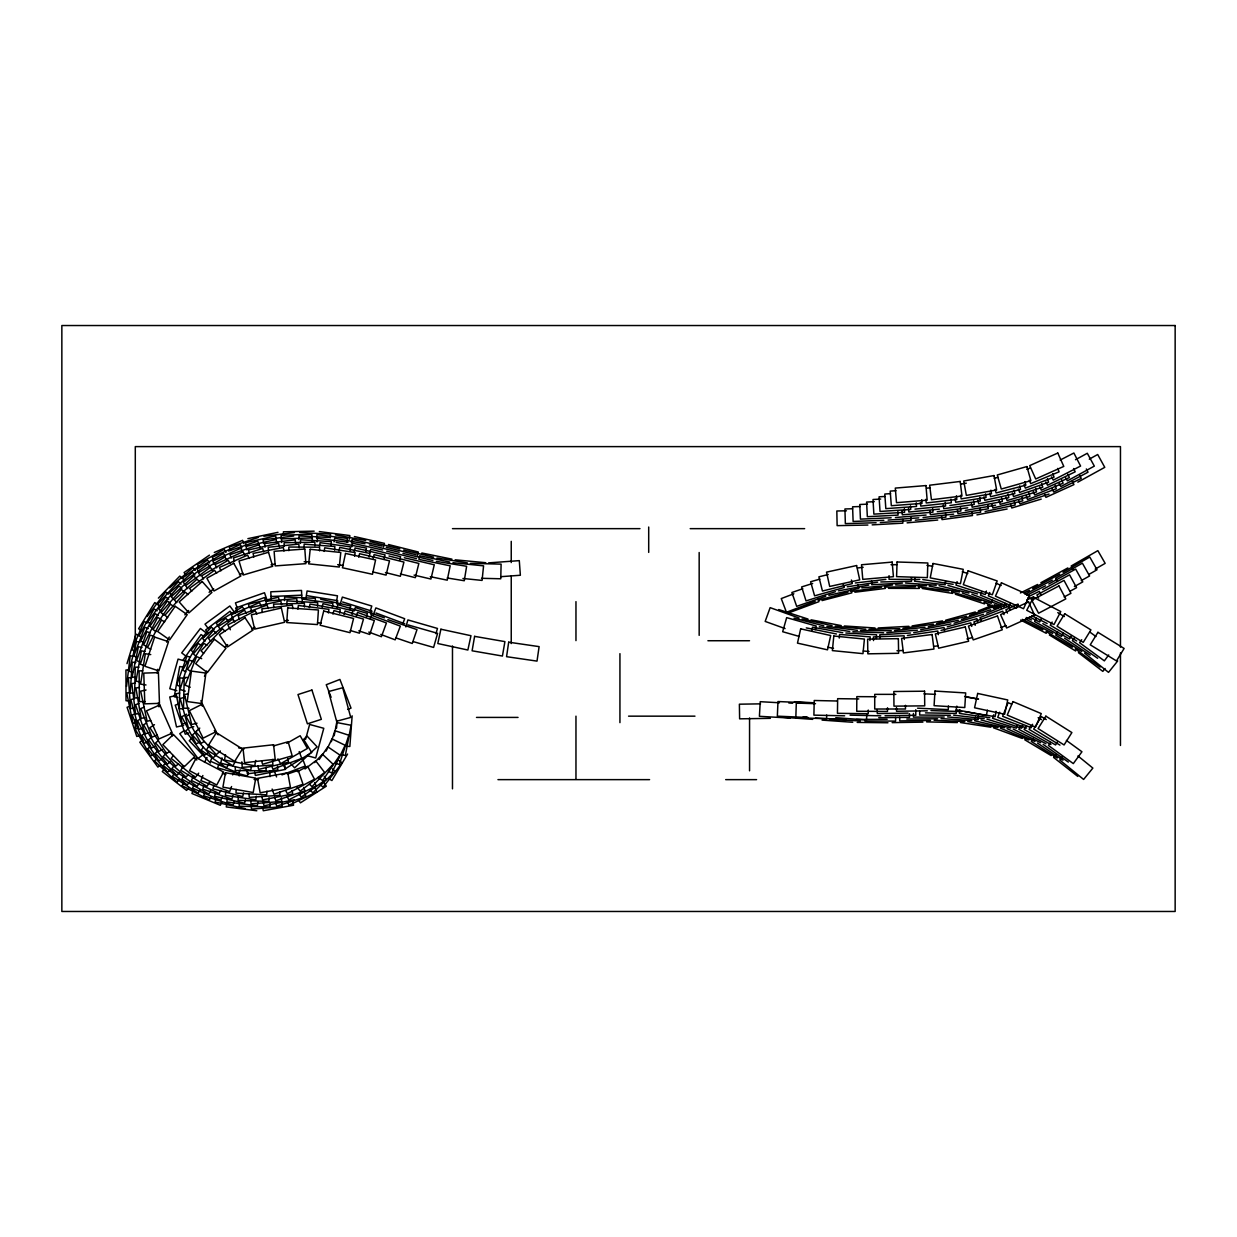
<?xml version="1.0" encoding="UTF-8"?>
<svg xmlns="http://www.w3.org/2000/svg" width="1237" height="1237" viewBox="0 0 1237 1237"><rect width="100%" height="100%" fill="white"/><g stroke="black" fill="none" stroke-linecap="round" stroke-linejoin="round"><path stroke-width="1.5" d="M895.603 717.429L895.603 721.094L864.849 721.032M919.277 584.761L919.277 588.425L888.506 588.333M288.824 550.697L288.839 547.032L319.594 547.202L319.579 550.852M887.517 707.796L887.501 711.445L856.731 711.275L856.824 696.632L876.043 696.74M889.063 575.653L889.047 579.303L919.802 579.457M919.694 711.399L919.663 715.048L950.418 715.264M235.324 766.832L235.277 770.496L266.048 770.837L266.094 767.187M868.266 710.069L868.204 713.734L837.449 713.316L837.65 698.673L858.787 698.951M956.309 709.775L956.247 713.44L925.492 712.883M239.329 802.566L239.236 806.23L269.991 806.957L270.083 803.292M826.687 715.048L826.579 718.712L795.824 717.723L796.303 703.08L815.508 703.698M238.246 796.721L238.107 800.37L268.862 801.437L268.986 797.772M284.51 600.625L284.665 596.961L315.404 598.306L315.234 601.971M948.439 705.956L948.269 709.605L917.545 708.198M298.875 539.564L299.06 535.899L329.784 537.492M330.325 537.801L330.526 534.137L299.802 532.482M236.19 789.469L235.989 793.118L266.697 794.85L266.914 791.185M876.384 638.462L876.585 634.797L845.876 633.019M286.798 604.506L287.015 600.857L317.723 602.666L317.507 606.316M300.375 543.414L300.591 539.765L331.3 541.59L331.083 545.254M336.541 728.145L337.113 720.475M352.143 715.806L349.855 746.483L346.205 746.205M866.859 714.476L866.457 719.965L835.779 717.676M303.915 547.805L304.194 544.156L334.871 546.507L334.593 550.156M839.258 638.076L839.552 634.426L870.214 636.869L869.92 640.534M978.529 715.976L978.204 719.625L947.573 716.903M914.993 577.586L914.576 581.22L945.13 584.776L945.547 581.143M126.561 686.396L130.194 655.857L133.828 656.29M316.579 538.265L317.028 534.631L347.551 538.404L347.102 542.038M226.727 803.292L226.278 806.926L256.801 810.761M227.299 798.329L226.85 801.963L257.373 805.813L257.822 802.179M297.901 609.13L298.349 605.496L328.872 609.331L328.423 612.964M317.059 541.945L317.507 538.311L348.03 542.193M349.344 539.193L349.824 535.559L319.316 531.57M319.533 546.275L320.043 542.641L350.519 546.878L350.009 550.496M959.912 709.806L959.402 713.424L989.863 717.738M301.952 602.697L302.477 599.079L332.923 603.409L332.413 607.042M225.892 791.773L225.35 795.391L255.796 799.813L256.322 796.195M157.114 673.083L157.718 669.279M324.171 551.408L324.728 547.79L355.127 552.583L354.555 556.186M305.926 598.213L307.085 590.977L337.469 595.801L336.603 601.228M953.139 589.786L952.567 593.404L922.199 588.487M337.067 604.305L337.67 600.687L307.302 595.724M996.032 711.29L995.12 716.702L964.783 711.631M811.828 630.793L812.477 627.19L842.753 632.664M309.327 607.63L309.977 604.027L340.237 609.547L339.587 613.15M334.067 541.852L334.717 538.25L364.977 543.785M225.505 754.678L224.485 760.075L254.714 765.796L255.734 760.399M365.765 551.702L366.446 548.099L336.217 542.394M334.176 735.752L336.696 722.532L351.092 725.269L345.339 755.482L341.737 754.802M956.85 706.141L956.155 709.744L986.368 715.558L987.404 710.162M339.015 550.975L339.727 547.388L369.894 553.434L369.167 557.021M418.895 559.356L419.652 555.769L449.758 562.046M215.872 798.453L215.099 802.04L245.158 808.565M351.385 542.981L352.189 539.409L382.202 546.12M351.834 546.785L352.638 543.213L382.65 550.001M349.916 609.578L350.72 606.006L320.708 599.234M383.609 546.924L384.413 543.352L354.416 536.564M215.439 792.716L214.62 796.272L244.586 803.2L245.405 799.643M354.246 551.501L355.081 547.929L385.047 554.872L384.212 558.428M975.452 717.182L974.617 720.754L1004.568 727.758M322.146 607.228L322.996 603.671L352.916 610.815L352.066 614.387M358.73 557.253L359.58 553.681L389.5 560.856L386.099 575.097L373.002 571.958M222.011 757.817L220.712 763.167L250.616 770.404L251.467 766.847M369.832 552.815L370.713 549.259L400.572 556.665L399.69 560.222M373.203 558.15L374.084 554.609L403.927 562.077L400.371 576.287L385.449 572.545M417.379 555.537L418.261 551.996L388.418 544.512M213.831 785.294L212.903 788.835L242.684 796.566L243.596 793.025M218.655 764.404L217.697 767.945L247.385 775.986L248.343 772.445M305.601 739.309L309.637 724.465L323.785 728.299L315.698 757.987L306.869 755.591M815.26 629.571L816.25 626.061L786.67 617.634L782.665 631.72L799.303 636.452M332.923 614.078L333.944 610.568L363.492 619.088L359.426 633.174L350.195 630.499M405.875 626.958L407.901 619.923L437.465 628.442L435.95 633.715M336.866 608.187L337.917 604.677L367.404 613.428L366.353 616.938M340.237 604.089L342.355 597.084L371.796 606.037L370.188 611.294M126.994 663.635L135.993 634.225L139.487 635.292M1017.432 724.681L1016.35 728.176L986.956 719.13M370.853 614.603L371.95 611.109L342.572 601.986M204.832 792.314L203.718 795.793L233.051 805.101L234.149 801.607M957.098 581.622L955.985 585.116L985.27 594.533L986.384 591.039M331.33 741.674L334.887 730.711L348.834 735.226L339.325 764.497L335.845 763.368M343.963 614.418L345.108 610.939L374.332 620.541L369.755 634.457L358.792 630.855M993.713 714.816L992.522 718.28L1021.638 728.206L1022.829 724.743M203.919 785.681L202.729 789.144L231.829 799.117L233.02 795.654M992.461 599.837L991.239 603.285L962.247 593.002M354.184 610.954L355.406 607.506L384.382 617.835M356.287 615.825L357.555 612.392L386.439 622.969L381.398 636.715L368.765 632.092M999.666 712.203L997.749 717.352L1026.586 728.067M373.311 614.774L375.878 607.908L404.685 618.716L402.752 623.865M370.265 618.716L371.564 615.284L400.34 626.138L395.175 639.838L380.78 634.426M202.868 775.506L200.904 780.64L229.618 791.665L231.582 786.531M204.476 676.345L206.61 670.995M1032.57 724.31L1031.21 727.712L1002.65 716.3L1008.078 702.693L1011.65 704.116M981.869 591.781L980.462 595.167L1008.897 606.903L1010.304 603.517M193.328 790.103L191.921 793.489L220.325 805.287L221.732 801.916M193.993 784.799L192.539 788.155L220.82 800.277L222.273 796.906M211.898 757.894L210.46 761.265L238.756 773.357L240.194 769.986M989.755 592.492L988.301 595.847L1016.551 608.063L1018.005 604.692M193.714 775.537L191.395 780.516L219.274 793.52L220.82 790.211M1003.655 606.764L1005.233 603.455M326.104 751.029L331.98 738.906L345.154 745.292L331.748 772.986L328.454 771.378M1041.307 618.716L1039.683 622.01L1029.339 616.907M166.67 642.158L169.268 637.009M204.522 762.394L207.058 757.508M232.695 774.903L234.381 771.641M183.756 782.402L182.055 785.65L209.316 799.922L211.017 796.674M1020.54 726.073L1018.824 729.304L1045.976 743.746M1036.39 618.361L1034.627 621.562L1061.532 636.452L1063.31 633.251M183.648 775.893L181.885 779.094L208.775 794.015L210.553 790.814M1025.906 726.243L1024.112 729.443L1050.94 744.504M1071.319 635.803L1069.495 638.972L1042.822 623.649M1030.916 726.227L1029.06 729.382L1055.578 744.968L1057.434 741.813M347.566 754.06L331.887 780.532L328.733 778.676M1052.146 622.056L1050.275 625.211L1076.7 640.952M209.393 745.122L206.533 749.823L232.834 765.796L235.679 761.095M183.648 765.61L180.772 770.295L207.027 786.345L209.888 781.645M1057.712 631.983L1055.764 635.091L1081.818 651.435M1033.297 738.396L1031.333 741.489L1057.264 758.018M174.386 773.264L172.376 776.341L198.136 793.149L200.131 790.087M319.177 759.533L327.836 746.839L339.943 755.096L322.61 780.501L318.064 777.408M1074.505 637.689L1072.417 640.689L1097.652 658.285M174.092 765.579L171.974 768.579L197.116 786.299L199.234 783.315M203.285 747.194L201.183 750.194L226.34 767.899L229.494 763.399M1050.615 742.525L1048.45 745.478L1073.314 763.6L1081.942 751.756L1066.402 740.437M1081.71 639.73L1079.545 642.683L1104.363 660.867L1108.692 654.945M147.172 616.443L165.727 591.92L168.649 594.116M1105.058 668.475L1102.832 671.382L1078.417 652.672M164.552 768.672L162.294 771.563L186.601 790.428L188.844 787.536M1055.872 754.57L1053.615 757.446L1077.814 776.449M173.412 755.513L171.139 758.389L195.276 777.47L198.678 773.156M1117.691 660.945L1108.522 672.371L1084.54 653.105M165.619 762.719L163.315 765.564L187.189 784.969L189.493 782.124M1062.073 757.168L1059.769 760.013L1083.612 779.434L1092.859 768.084L1077.953 755.946M184.823 614.804L188.642 610.49M166.779 752.436L163.114 756.534L186.045 777.052L188.488 774.316M157.114 758.327L154.594 760.987L176.984 782.093L179.489 779.418M314.523 762.61L322.44 754.214L333.109 764.25L312.018 786.655L309.358 784.15M158.367 598.12L179.829 576.086L182.442 578.638M224.948 647.322L227.639 644.57M157.857 750.797L155.244 753.364L176.814 775.321L179.427 772.754M191.905 738.18L189.261 740.7L210.429 763.013M302.895 740.082L307.116 736.154L317.12 746.854L294.622 767.852L290.881 763.832M196.497 731.376L192.415 735.056L213.058 757.864L215.779 755.405M199.775 728.098L195.693 731.778L216.274 754.647L220.356 750.967M169.639 587.838L192.895 567.69L195.291 570.458M158.367 740.515L155.599 742.911L175.762 766.151L178.53 763.755M150.373 746.483L147.59 748.864L167.598 772.228L170.381 769.847M151.44 737.53L148.533 739.757L167.273 764.157L170.18 761.93M305.013 768.981L315.698 760.801L324.604 772.429L300.174 791.123L296.834 786.763M188.534 728.763L185.612 730.974L204.182 755.498L207.089 753.287M184.205 730.433L179.782 733.696L197.997 758.482L203.904 754.137M142.765 740.051L139.812 742.2L157.888 767.095L160.841 764.945M209.099 592.291L213.769 588.905M209.455 555.135L184.097 572.53L186.168 575.545M144.822 733.309L141.791 735.35L158.924 760.879L161.97 758.838M154.486 724.696L149.863 727.681L166.578 753.503L169.639 751.524M146.739 722.949L143.554 724.774L158.877 751.462L162.062 749.637M1095.162 569.113L1105.167 563.361L1097.853 550.651L1071.196 565.989L1073.02 569.175M153.759 754.199L150.589 756.008L135.297 729.32L138.482 727.495M1063.031 572.283L1089.766 557.052L1097.018 569.778L1088.668 574.54M286.783 743.329L300.158 735.737L307.394 748.462L280.644 763.662L277.923 758.884M1081.2 580.648L1089.581 575.947L1082.39 563.175L1055.594 578.267L1057.388 581.452M189.261 714.677L186.06 716.455L201.074 743.313L204.275 741.535M1048.775 584.003L1075.68 569.082L1082.777 581.885L1074.381 586.554M1089.287 459.143L1097.698 454.505L1104.765 467.339L1077.814 482.167M1040.889 582.72L1067.856 567.922M1075.494 459.716L1087.308 453.268L1094.328 466.117L1067.345 480.868L1065.583 477.668M1042.559 589.554L1069.557 574.818L1076.577 587.668L1069.835 591.348M1032.617 588.688L1059.738 574.169M1064.145 596.961L1070.933 593.327L1064.006 580.416L1036.9 594.966L1038.632 598.182M297.437 771.702L307.611 766.275L314.507 779.202L287.355 793.675L285.639 790.443M186.586 714.182L181.731 716.764L196.157 743.932L199.389 742.215M1025.025 594.332L1052.316 580.122M251.652 629.092L255.069 627.329M1060.186 460.056L1073.871 453.005L1080.581 466.04L1053.228 480.111L1051.543 476.863M1026.648 595.353L1045.528 585.812M140.894 718.929L137.616 720.568L151.362 748.091L154.64 746.452M1020.401 592.971L1037.657 584.482M1028.968 596.389L1039.343 591.317L1040.951 594.61M1018.036 604.043L1005.867 609.795L1007.428 613.104M1026.741 599.945L1033.699 596.667M1024.205 592.848L1029.431 590.389M993.759 608.434L1002.542 604.537M239.421 574.695L242.947 573.164M214.31 552.46L242.576 540.322L244.029 543.692M135.513 713.594L132.143 715.017L144.095 743.36L147.466 741.937M986.569 613.119L1006.068 604.955M1026.849 469.38L1030.406 467.895M978.359 610.908L992.662 605.233M144.172 707.162L140.771 708.507L151.996 737.144L157.114 735.134M347.612 709.435L351.03 708.121L339.912 679.438L326.243 684.726L331.114 697.281M281.959 774.888L305.323 766.012L302.725 759.162M793.845 593.791L781.258 598.569L786.454 612.269L815.214 601.352M790.103 612.33L818.956 601.646L817.672 598.213M1000.656 627.592L1006.068 625.597M969.592 615.346L996.682 605.481M178.669 703.961L175.206 705.152L185.272 734.221L188.735 733.031M802.798 588.735L791.881 592.508L796.674 606.346L825.744 596.296M287.34 774.115L298.241 770.373L303.003 784.227L273.918 794.216L272.125 789.036M228.582 551.037L257.713 541.126L260.342 548.223M259.167 544.744L230.036 554.64L231.211 558.103M1049.053 494.027L1019.906 503.861L1018.731 500.382M139.008 703.544L135.529 704.703L145.301 733.866L148.78 732.706M130.55 706.111L127.071 707.27L136.781 736.463L140.245 735.304M961.505 619.412L990.682 609.717M258.487 537.415L229.262 547.032L230.407 550.511M812.663 583.477L801.653 586.926L806.029 600.904L835.392 591.719M954.067 623.216L983.508 614.294M1041.214 499.114L1011.773 507.99L1010.706 504.48M273.362 745.957L288.159 741.752L292.179 755.838L262.584 764.265L261.579 760.74M185.457 697.049L180.169 698.534L188.472 728.16L193.761 726.676M819.884 579.132L810.637 581.73L814.595 595.832L844.206 587.529L843.217 584.003M945.656 620.216L975.297 611.99M947.248 626.85L976.89 618.655L977.864 622.18M134.369 698.673L130.844 699.647L138.946 729.32L142.487 728.361M818.337 600.239L848.025 592.167M994.254 478.286L997.981 477.312M822.064 600.579L851.845 592.848L850.917 589.307M941.017 630.406L970.829 622.86L971.725 626.401M966.978 638.941L972.56 637.519M828.233 574.509L818.894 576.829L822.45 591.039L852.293 583.601L851.412 580.045M936.61 623.587L966.499 616.304M188.039 693.756L184.483 694.622L191.673 724.526L197.008 723.243M828.852 595.306L858.818 588.41L857.999 584.838M175.097 695.766L169.747 696.972L176.52 726.969L183.664 725.361M985.116 511.515L1015.19 505.021L1014.417 501.433M928.307 626.726L958.366 620.247M146.043 689.999L140.678 691.143L147.11 721.233L150.682 720.46M247.879 538.652L277.985 532.327M130.364 692.272L126.777 693.014L132.916 723.15L136.518 722.423M179.659 693.076L176.071 693.802L182.195 723.954L185.782 723.228M271.027 564.814L274.8 564.057M294.174 799.813L263.991 805.782L263.28 802.179M976.921 514.886L1007.119 509.01M920.684 629.71L950.897 623.958M838.454 590.869L868.683 585.116M139.518 687.385L135.9 688.019L141.157 718.326L144.775 717.707M965.262 510.448L995.569 505.206M960.639 484.131L966.313 483.172M913.71 632.617L944.047 627.53L944.651 631.148M912.133 625.922L942.486 620.897M847.268 586.786L877.667 582.163M949.892 505.516L980.322 501.016L979.797 497.398M950.217 516.649L980.663 512.211L980.137 508.593M907.355 635.478L937.801 631.025L938.326 634.658M934.213 646.363L938.017 645.807M851.056 591.472L881.533 587.219M902.917 628.334L933.409 624.206M293.679 536.008L263.156 539.889L263.62 543.522M937.244 511.716L967.751 507.804M135.421 683.102L131.787 683.566L135.622 714.089L139.255 713.625M854.86 592.214L885.398 588.425M263.898 536.24L294.437 532.544M284.618 620.835L288.437 620.371M857.457 567.984L863.179 567.304M855.339 582.983L885.893 579.395M926.498 488.213L930.317 487.765M923.049 517.499L953.634 514.144M894.506 630.561L925.09 627.267M914.978 509.118L945.594 506.01L945.223 502.361M915.318 520.236L945.918 517.143L945.563 513.51M939.455 509.134L908.839 512.025L908.484 508.376M861.849 587.884L892.48 585.024M907.108 522.849L937.739 520.05M886.805 632.679L917.452 630.174M895.418 517.514L926.08 515.056M895.959 490.672L890.207 491.12L891.32 505.717L921.998 503.382L921.72 499.733M488.615 562.881L519.293 560.639L520.36 575.251L501.186 576.658M888.104 520.081L918.797 517.87M890.563 493.625L884.811 494.027L885.831 508.639L916.524 506.474L916.261 502.825M132.05 677.567L128.401 677.83L130.565 708.523L134.23 708.26M884.842 496.454L879.074 496.826L880.017 511.453L910.726 509.458L910.494 505.809M880.357 522.54L911.066 520.576L910.819 516.911M880.698 499.052L873.013 499.501L873.863 514.128L904.572 512.35L904.371 508.685M910.494 633.004L879.785 634.782L879.986 638.431M872.147 524.875L902.855 523.158L902.654 519.509M902.438 583.106L871.729 584.761L871.528 581.096M878.208 627.963L908.932 626.309M874.281 501.665L866.596 502.067L867.338 516.695L898.062 515.118L897.876 511.453M867.477 504.155L859.792 504.495L860.442 519.123L891.166 517.777M270.965 596.512L301.704 595.152M860.272 506.521L852.587 506.799L853.113 521.442L883.852 520.313M896.98 650.724L902.747 650.507M254.683 779.063L258.533 778.923M852.618 508.747L844.933 508.964L845.35 523.607L876.105 522.741M880.775 581.962L911.53 581.282L911.437 577.633M868.977 629.293L899.732 628.612M846.448 510.804L836.831 510.989L837.124 525.648L867.879 525.045M314.167 531.152L283.412 531.786L283.489 535.435M760.523 703.853L739.386 704.193L739.618 718.836L770.373 718.341M927.302 710.811L896.531 711.275L896.485 707.626M908.066 713.1L877.311 713.594L877.249 709.93M892.14 722.624L922.91 722.13M885.058 715.728L915.813 715.28L915.736 709.791M930.487 720.475L899.716 720.908L899.67 717.244M884.625 587.08L915.395 586.786M142.75 670.825L139.101 670.871L139.425 701.626L144.915 701.565M878.749 717.676L909.504 717.352L909.473 713.687M906.814 719.068L937.569 718.774M856.391 719.455L887.161 719.285M944.202 717.027L913.447 717.12L913.432 713.455M129.607 669.975L125.942 669.99L126.019 700.745L129.669 700.745M452.479 528.647L639.977 528.647M690.2 528.647L804.653 528.647M707.92 640.735L749.514 640.735M895.851 694.359L874.714 694.359L874.714 709.017L905.469 709.002L905.469 705.337M628.566 716.161L694.962 716.161M476.492 717.414L518.04 717.414M497.954 779.635L649.58 779.635M725.686 779.635L756.58 779.635M891.042 564.675L896.81 564.69M304.147 561.753L309.915 561.799M860.535 630.53L891.305 630.746M857.179 722.408L887.95 722.764M185.272 678.077L179.782 678L179.38 708.77L183.045 708.816M837.294 701.008L814.224 700.498L813.9 715.141L844.655 715.821M850.035 715.141L880.79 715.821M926.637 721.898L957.392 722.563M138.9 667.253L135.25 667.16L134.524 697.915L138.188 698.008M187.885 677.536L184.22 677.443L183.524 708.198L189.014 708.322M470.369 563.361L501.109 564.134L500.753 578.777L481.533 578.298M895.619 584.962L926.374 585.874M930.966 710.595L961.706 711.569M852.865 631.751L883.605 632.787M934.09 720.259L964.814 721.527M808.72 702.879L777.98 701.534L777.346 716.161L808.086 717.506M815.43 718.125L846.17 719.455M923.977 693.833L935.497 694.359M794.417 701.688L813.606 702.771M779.434 702.771L760.229 701.688L759.41 716.316L790.118 718.048M803.184 716.857L807.019 717.073M829.718 719.238L860.426 720.985M254.08 779.465L257.914 779.681M844.345 625.984L875.038 627.979M941.048 718.589L971.741 720.553M135.884 662.491L132.235 662.243L130.194 692.952L133.859 693.184M788.804 702.972L792.639 703.25M782.016 717.182L812.709 719.362M822.064 720.104L852.741 722.284M905.561 583.014L936.239 585.256M863.287 651.018L869.039 651.482M455.139 559.82L485.77 562.711M835.191 626.2L865.807 629.2M452.974 562.711L483.574 565.85L482.074 580.416L462.947 578.468M953.681 715.187L984.235 718.697M317.507 622.659L321.326 623.139M826.873 626.417L857.396 630.329M918.364 586.771L948.841 591.023M960.484 722.547L990.899 727.217M819.327 626.726L849.726 631.458M150.744 654.574L145.317 653.724L140.57 684.123L145.997 684.973M926.946 565.355L932.636 566.252M922.771 579.534L953.155 584.312M337.655 564.66L343.345 565.556M436.955 558.011L467.339 562.912M436.259 561.351L466.627 566.283L464.277 580.741L447.191 577.973M967.195 697.173L978.575 699.075M144.961 651.497L141.343 650.863L135.993 681.154L139.611 681.803M183.323 667.16L179.721 666.511L174.231 696.771L177.834 697.436M335.443 534.894L365.704 540.445M238.54 747.828L244.215 748.895M811.024 619.814L841.237 625.597M964.597 696.446L977.802 698.998M967.782 721.604L997.981 727.464M929.234 586.091L959.417 592.028M806.277 627.886L836.413 633.993M827.847 647.198L833.506 648.358M421.817 552.985L451.953 559.155M420.07 559.619L450.191 565.819L447.237 580.168L430.29 576.674M141.977 647.492L138.405 646.75L132.143 676.871L135.73 677.613M802.086 618.933L832.099 625.706M404.329 557.763L434.28 564.783L430.94 579.04L414.086 575.097M403.649 550.048L433.584 557.16M402.937 553.403L432.873 560.5M939.053 585.704L968.927 593.064M370.002 541.574L399.876 548.934M369.291 544.929L399.164 552.29M389.006 556.032L418.848 563.453L415.323 577.664L400.386 573.953M140.028 642.328L136.472 641.446L129.065 671.304L132.622 672.186M386.655 551.161L416.498 558.629M386.238 547.28L416.08 554.764M793.999 618.175L823.796 625.829M980.987 719.934L1010.675 728.005M186.895 661.548L178.066 659.089L169.778 688.715L176.845 690.694M408.009 624.917L437.604 633.329L433.599 647.43L413.251 641.632M947.929 585.426L977.493 593.93M194.425 661.749L189.184 660.11L180.061 689.488L185.303 691.127M951.609 591.765L980.972 600.935M962.293 571.757L967.782 573.52M778.738 609.547L807.993 619.041M955.351 594.239L984.544 603.903M153.574 636.235L150.11 635.06L140.291 664.223L143.77 665.382M387.892 619.644L416.993 629.618L412.246 643.472L395.871 637.875M150.326 632.942L146.878 631.72L136.58 660.697L140.028 661.934M190.421 657.357L186.973 656.12L176.644 685.097L180.092 686.334M799.087 618.052L770.141 607.645L765.177 621.422L785.078 628.582M993.466 727.804L1022.319 738.458M375.955 613.011L404.777 623.773M222.304 773.156L225.892 774.548M148.239 628.597L144.822 627.267L133.751 655.981L137.168 657.295M971.818 594.177L1000.501 605.31M201.693 658.672L196.59 656.631L185.148 685.19L190.251 687.231M1000.517 728.206L1028.906 740.035M983.987 602.249L998.12 608.31M147.45 622.953L144.08 621.515L131.957 649.781L135.328 651.234M995.878 583.168L1001.181 585.457M987.59 605.264L994.641 608.357M994.332 604.692L1001.336 607.877M1007.057 728.639L1035.013 741.473M1026.246 617.479L1031.457 619.953M1013.149 729.026L1040.688 742.726M1022.319 619.366L1042.899 629.803M164.691 621.763L161.428 620.093L147.512 647.539L150.775 649.193M1028.102 597.409L1033.251 600.022M1031.735 615.686L1047.167 623.541M160.856 619.118L157.594 617.449L143.554 644.833L146.816 646.503M1020.664 620.062L1046.27 633.313M1025.535 618.979L1052.718 633.39M158.382 615.454L155.151 613.722L140.678 640.874L143.909 642.591M157.223 610.784L154.037 608.975L138.9 635.756L142.085 637.55M201.322 645.312L198.167 643.472L182.689 670.052L185.844 671.892M1038.137 717.723L1041.461 719.671M1057.759 612.624L1064.377 616.552M1046.007 631.458L1072.448 647.167M1024.731 739.772L1051.141 755.56M1049.347 634.983L1075.633 650.987M1046.255 719.594L1041.338 716.594L1033.699 729.103L1059.954 745.122M157.888 604.506L154.764 602.589L138.606 628.752L141.714 630.684M206.919 645.25L203.827 643.317L187.514 669.403L190.622 671.335M1064.516 638.168L1090.184 655.146M1037.456 743.035L1062.985 760.198M173.458 606.269L170.428 604.197L153.032 629.556L156.048 631.628M170.366 603.146L167.351 601.058L149.816 626.324L152.816 628.411M1043.147 744.38L1068.32 762.069M204.059 636.668L201.059 634.55L183.323 659.692L186.323 661.795M168.711 599.156L165.727 597.023L147.806 622.025L150.79 624.159M1089.751 631.999L1095.951 636.545M1075.293 648.868L1100.08 667.099M207.692 634.04L200.425 628.473L181.715 652.889L186.076 656.228M339.185 760.616L342.077 762.873L323.12 787.103L320.228 784.846M193.807 757.632L196.822 760.013M216.135 632.957L213.367 630.576L193.328 653.909L196.095 656.29M184.097 591.889L181.344 589.461L161.057 612.593L163.81 615.005M214.063 629.509L211.311 627.097L191.024 650.214L193.776 652.626M188.055 594.564L185.318 592.136L164.938 615.191L167.675 617.603M181.793 588.41L179.056 585.967L158.614 608.96L161.351 611.387M181.05 584.158L178.344 581.684L157.532 604.336L160.238 606.81M225.165 631.396L222.552 628.829L201.028 650.801L203.641 653.368M332.444 768.842L334.995 771.471L312.806 792.793L310.271 790.149M196.389 578.715L193.915 576.009L171.216 596.775L173.69 599.481M199.528 581.838L197.07 579.132L174.34 599.868L176.798 602.574M194.92 574.973L192.477 572.252L169.593 592.832L172.051 595.554M214.31 730.557L218.16 734.84M228.257 621.067L225.845 618.299L202.621 638.462L205.033 641.23M234.721 621.964L232.417 619.118L208.465 638.416L210.769 641.276M232.278 614.17L230.036 611.264L205.636 629.989L207.862 632.896M210.182 566.886L208.017 563.948L183.262 582.194L185.426 585.147M212.486 570.319L210.305 567.366L185.565 585.658L187.746 588.596M235.246 613.366L229.85 605.975L205.002 624.128L208.249 628.566M216.661 573.241L214.511 570.272L189.601 588.317L191.75 591.286M209.656 562.959L207.507 559.99L182.566 577.988L184.7 580.957M324.202 776.31L326.321 779.295L301.256 797.138L299.138 794.154M170.52 732.644L172.608 735.86M324.31 783.129L326.29 786.206L300.421 802.844L298.442 799.767M244.323 609.918L242.39 606.81L216.228 622.984L218.16 626.108M246.426 613.32L244.493 610.197L218.33 626.386L220.263 629.494M304.008 740.035L311.709 752.513L285.515 768.656L282.639 763.987M226.773 560.145L224.918 557.006L198.446 572.685L200.317 575.823M225.366 556.542L223.51 553.387L196.977 568.974L198.832 572.128M230.051 563.453L228.211 560.284L201.646 575.793L203.486 578.947M225.984 552.475L224.175 549.29L197.425 564.489L199.234 567.675M1086.318 468.947L1088.019 472.194L1060.82 486.543L1059.104 483.296M256.894 614.047L255.209 610.8L227.855 624.871L230.376 629.757M314.569 782.588L316.239 785.851L288.824 799.813L287.154 796.551M1079.623 475.116L1081.246 478.394L1053.692 492.048L1052.068 488.77M1073.592 468.529L1075.185 471.823L1047.507 485.244L1045.914 481.951M315.234 788.618L316.811 791.912L289.056 805.179L287.479 801.87M242.297 551.532L240.767 548.192L212.826 561.088L214.357 564.412M1072.417 481.27L1073.932 484.61L1045.945 497.367L1044.43 494.027M244.663 555.057L243.148 551.717L215.161 564.489L216.676 567.829M241.849 547.821L240.334 544.496L212.316 557.191L213.831 560.531M1067.871 474.235L1069.387 477.575L1041.338 490.192L1039.822 486.852M249.116 558.475L247.647 555.119L219.459 567.443L220.928 570.798M260.992 605.898L259.538 602.543L231.304 614.743L233.468 619.783M1057.697 468.436L1059.104 471.823L1030.699 483.636L1029.292 480.25M1061.717 479.832L1063.109 483.219L1034.673 494.955L1033.282 491.568M1009.933 609.702L1008.588 606.3L979.967 617.588L981.312 620.989M1052.749 473.678L1054.063 477.095L1025.334 488.12L1024.02 484.703M274.614 771.795L276.562 776.929M1055.053 485.291L1056.352 488.708L1027.545 499.516L1026.246 496.083M299.199 751.57L301.751 758.436L272.913 769.167L271.645 765.734M1004.042 614.619L1002.774 611.186L973.936 621.871L975.204 625.303M268.29 608.527L267.037 605.094L238.153 615.686L239.406 619.118M265.816 600.95L264.563 597.502L235.648 608.016L236.901 611.465M1047.414 478.765L1048.62 482.214L1019.613 492.434L1018.391 488.971M267.501 601.383L264.486 592.739L235.447 602.883L237.257 608.063M303.776 787.35L304.951 790.814L275.836 800.726L274.645 797.246M304.843 793.103L305.987 796.582L276.779 806.215L275.619 802.736M263.775 551.918L262.646 548.424L233.391 557.949L234.535 561.428M1041.678 483.667L1042.806 487.146L1013.52 496.578L1012.392 493.084M1035.539 488.399L1036.56 491.909L1007.042 500.537L1006.006 497.027M1028.952 492.929L1029.895 496.47L1000.161 504.356L999.218 500.815M1024.947 481.61L1025.86 485.151L996.11 492.945L995.182 489.404M1019.675 485.925L1020.525 489.481L990.621 496.686L989.77 493.13M1021.917 497.274L1022.783 500.846L992.863 508.005L992.012 504.449M287.695 758.621L288.546 762.178L258.641 769.383L257.791 765.827M200.966 700.544L202.311 706.157M279.299 600.765L278.48 597.208L248.513 604.151L249.333 607.707M276.887 543.058L276.067 539.487L246.086 546.383L246.905 549.955M276.439 539.456L275.619 535.884L245.637 542.703L246.441 546.275M1014.046 490.068L1014.85 493.64L984.807 500.305L984.018 496.733M279.361 546.893L278.572 543.306L248.529 549.924L249.317 553.511M281.572 604.553L280.799 600.981L250.74 607.537L251.513 611.109M158.212 703.126L159.016 706.884M1008.062 494.073L1008.804 497.661L978.653 503.799L977.926 500.212M284.788 765.796L285.5 769.383L255.348 775.444L254.621 771.857M283.984 551.053L283.288 547.465L253.106 553.418L253.817 557.006M292.071 790.397L292.767 793.984L262.569 799.891L261.873 796.288M1001.707 497.908L1002.387 501.511L972.143 507.185L971.478 503.583M292.891 801.638L293.54 805.241L263.28 810.745L262.631 807.142M990.899 490.161L991.502 493.779L961.18 498.898L960.561 495.279M987.76 505.16L988.348 508.778L957.964 513.602L957.392 509.984M985.502 493.841L986.075 497.46L955.691 502.253L955.119 498.635M973.72 500.83L974.23 504.464L943.754 508.67L943.259 505.036M972.035 511.902L972.514 515.535L942.022 519.602L941.543 515.968M277.413 766.306L277.877 769.94L247.354 773.821L246.89 770.187M295.628 543.445L295.179 539.811L264.656 543.522L265.089 547.171M292.829 608.774L292.396 605.14L261.857 608.836L262.29 612.47M960.469 507.386L960.902 511.02L930.363 514.654L929.93 511.02M956.402 495.805L956.819 499.454L926.266 502.98L925.848 499.346M950.975 499.145L951.361 502.779L920.792 506.103L920.39 502.469M299.168 547.744L298.797 544.094L268.197 547.295L268.568 550.944M932.652 508.5L932.961 512.149L902.33 514.824L902.005 511.175M297.019 602.264L296.725 598.615L266.063 601.12L266.357 604.769M281.417 797.788L281.711 801.437L251.034 803.834L250.755 800.184M281.881 803.06L282.175 806.71L251.498 809.122L251.219 805.473M272.496 759.503L272.913 764.976L242.236 767.342L241.818 761.868M279.701 791.68L279.949 795.329L249.255 797.355L249.008 793.706M301.859 598.801L301.519 590.436L270.779 591.796L271.135 600.161M904.278 639.467L904.139 635.803L873.399 636.931L873.523 640.58M269.805 771.192L269.991 776.681M239.05 772.29L239.189 775.955M311.956 537.909L311.832 534.245L281.093 535.25L281.201 538.899M312.42 541.574L312.312 537.909L281.557 538.853L281.68 542.517M304.472 606.98L304.379 603.316L273.624 604.166L273.717 607.831M314.925 545.842L314.847 542.177L284.093 542.734L284.17 546.398M1120.459 647.137L1120.459 446.619L135.297 446.619L135.297 650.461M1120.459 652.92L1120.459 745.463M749.56 717.986L749.56 770.806M699.168 552.506L699.168 635.354M648.698 527.024L648.698 552.398M619.938 653.662L619.938 722.64M575.963 601.646L575.963 640.627M575.963 716.161L575.963 778.661M511.237 541.342L511.237 562.557M511.237 576.055L511.237 643.565M452.479 645.992L452.479 788.835M135.297 719.702L135.297 729.32M897.072 561.985L896.593 576.628L927.348 577.633L927.827 562.99L897.072 561.985M934.971 691.066L934.09 705.678L964.783 707.549L965.68 692.936L934.971 691.066M287.726 607.924L286.768 622.551L317.461 624.577L318.419 609.965L287.726 607.924M833.815 636.019L832.362 650.6L862.978 653.646L864.416 639.065L833.815 636.019M310.193 549.29L308.678 563.856L339.278 567.041L340.793 552.475L310.193 549.29M191.426 671.088L187.204 701.549L201.708 703.559L205.93 673.083L191.426 671.088M508.685 642.189L506.567 656.677L537.013 661.115L539.116 646.626L508.685 642.189M474.606 636.359L472.101 650.801L502.423 656.043L504.912 641.616L474.606 636.359M225.474 772.738L222.907 787.149L253.198 792.53L255.765 778.104L225.474 772.738M933.023 563.484L930.239 577.865L960.438 583.709L963.236 569.329L933.023 563.484M440.898 629.216L437.805 643.534L467.864 650.028L470.972 635.71L440.898 629.216M345.525 553.449L342.433 567.768L372.492 574.277L375.584 559.959L345.525 553.449M977.678 693.447L974.57 707.765L1004.645 714.259L1007.738 699.956L977.678 693.447M800.664 628.844L797.478 643.132L827.507 649.827L830.692 635.524L800.664 628.844M323.723 611.016L320.167 625.242L350.025 632.679L353.566 618.469L323.723 611.016M154.625 637.086L144.93 666.279L158.846 670.902L168.526 641.694L154.625 637.086M968.123 570.814L963.298 584.653L992.352 594.765L997.177 580.942L968.123 570.814M1012.948 701.595L1007.227 715.094L1035.555 727.093L1041.276 713.61L1012.948 701.595M1001.429 582.797L995.445 596.157L1023.525 608.728L1029.509 595.368L1001.429 582.797M1033.513 597.316L1026.725 610.289L1053.97 624.561L1060.774 611.588L1033.513 597.316M196.374 757.709L189.539 770.666L216.753 785L223.588 772.043L196.374 757.709M1064.717 613.768L1057.047 626.247L1083.241 642.374L1090.926 629.896L1064.717 613.768M1097.93 632.323L1090.245 644.802L1116.454 660.929L1124.124 648.451L1097.93 632.323M216.351 732.66L208.589 745.076L234.659 761.389L242.437 748.973L216.351 732.66M1045.868 716.161L1038.059 728.547L1064.083 744.952L1071.891 732.567L1045.868 716.161M175.206 606.269L157.625 631.504L169.639 639.885L187.22 614.634L175.206 606.269M214.372 639.251L195.678 663.681L207.321 672.588L226.015 648.157L214.372 639.251M173.366 734.469L162.836 744.659L184.22 766.77L194.75 756.596L173.366 734.469M202.188 581.514L179.179 601.94L188.905 612.887L211.914 592.461L202.188 581.514M245.034 617.758L219.382 634.736L227.469 646.951L253.106 629.973L245.034 617.758M233.731 563.237L206.857 578.205L213.986 591.008L240.859 576.025L233.731 563.237M1058.965 585.951L1031.751 600.27L1038.57 613.227L1065.784 598.909L1058.965 585.951M202.435 704.085L189.338 710.656L203.115 738.164L216.212 731.593L202.435 704.085M1028.565 601.924L1000.563 614.634L1006.609 627.979L1034.627 615.268L1028.565 601.924M1057.805 453.036L1029.725 465.607L1035.709 478.982L1063.789 466.411L1057.805 453.036M159.836 704.935L146.445 710.858L158.877 738.999L172.283 733.077L159.836 704.935M997.47 615.964L968.416 626.077L973.225 639.9L1002.279 629.803L997.47 615.964M311.925 690.06L297.978 694.545L307.41 723.831L321.357 719.331L311.925 690.06M268.522 552.259L239.019 560.995L243.179 575.035L272.681 566.314L268.522 552.259M1026.88 466.565L997.285 474.962L1001.29 489.048L1030.885 480.652L1026.88 466.565M342.726 687.741L328.578 691.545L336.588 721.248L350.736 717.429L342.726 687.741M965.293 626.973L935.327 633.932L938.636 648.203L968.602 641.245L965.293 626.973M281.371 608.001L251.374 614.835L254.621 629.123L284.618 622.288L281.371 608.001M856.592 565.541L826.532 572.128L829.687 586.446L859.73 579.844L856.592 565.541M287.773 772.816L257.512 778.367L260.157 792.778L290.417 787.227L287.773 772.816M994.022 475.549L963.747 480.992L966.344 495.418L996.62 489.96L994.022 475.549M932.095 634.519L901.587 638.4L903.427 652.935L933.95 649.054L932.095 634.519M960.19 481.456L929.652 485.213L931.43 499.748L961.969 496.006L960.19 481.456M273.563 744.751L242.993 748.138L244.617 762.703L275.186 759.302L273.563 744.751M892.171 562.093L861.524 564.752L862.777 579.349L893.423 576.689L892.171 562.093M925.956 485.569L895.294 488.089L896.5 502.686L927.162 500.165L925.956 485.569M304.812 549.042L274.135 551.3L275.202 565.912L305.879 563.655L304.812 549.042M158.413 672.619L143.77 673.114L144.822 703.853L159.465 703.358L158.413 672.619M898.356 638.648L867.601 639.173L867.848 653.832L898.619 653.306L898.356 638.648M924.58 691.205L893.825 691.514L893.964 706.157L924.719 705.848L924.58 691.205M1175.15 325.532L61.85 325.532L61.85 911.468L1175.15 911.468L1175.15 325.532"/></g></svg>
